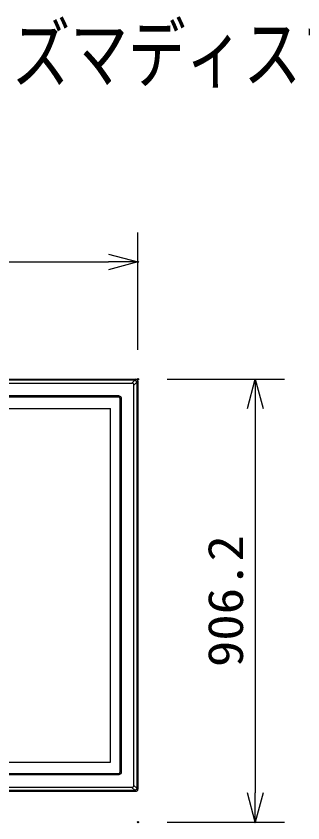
# Model space of a CAD drawing. Units: millimetres, scale not verified. Extents: x -63 to 63, y -57 to 57.
# Drawn here: x -3.8 to 15.8, y 2.4 to 57.4 of the extents above; entities that cross this region are included whole.
import ezdxf
from ezdxf.enums import TextEntityAlignment as Align

# ---------------------------------------------------------------- set-up
doc = ezdxf.new("R2010")
doc.units = ezdxf.units.MM
doc.header["$LTSCALE"] = 0.190236
doc.header["$PDMODE"] = 32
doc.header["$PDSIZE"] = 0.0951
for name, color, linetype in [('0-1_MOJI1', 2, 'Continuous'), ('0-3_GAIKEI', 7, 'Continuous'), ('0-4_SUNPO', 3, 'Continuous'), ('0-5_DEFPOINTS', 7, 'Continuous')]:
    doc.layers.add(name, color=color, linetype=linetype)
doc.styles.add('ＭＳ ゴシック', font='')
doc.styles.get('ＭＳ ゴシック').set_extended_font_data('MS Gothic')

# ---------------------------------------------------------------- blocks, each defined once
blk = doc.blocks.new('_OPEN30')
at = {"layer": '0-4_SUNPO', "color": 7}
blk.add_line((0, 0), (-1, 0), dxfattribs=at)
blk.add_lwpolyline([(-1, 0.26795), (0, 0), (-1, -0.26795)], dxfattribs=at)

msp = doc.modelspace()

# ---------------------------------------------------------------- linework, layer by layer
at = {"layer": '0-3_GAIKEI'}
for p, q in [((-41.9623, 32.6238), (4.4044, 32.6238)), ((4.5378, 32.4904), (4.5378, 4.6571)), ((-41.9623, 4.5237), (4.4044, 4.5237))]:
    msp.add_line(p, q, dxfattribs=at)
at = {"layer": '0-3_GAIKEI', "color": 1}
for p, q in [((4.3321, 32.5512), (-41.8939, 32.5512)), ((4.1368, 32.3574), (4.3307, 32.5512)), ((-41.7127, 32.3574), (4.1548, 32.3574)), ((4.4652, 32.4167), (4.2714, 32.2229)), ((4.2714, 4.9067), (4.2714, 32.2408)), ((4.4652, 32.4181), (4.4652, 4.7294)), ((3.2585, 31.4812), (-40.8164, 31.4812)), ((3.2545, 31.4071), (-40.8124, 31.4071)), ((3.3211, 31.3405), (3.3211, 5.807)), ((3.3952, 31.3446), (3.3952, 5.8029)), ((-40.2257, 30.6321), (2.6678, 30.6321)), ((2.6678, 6.5154), (2.6678, 30.6321)), ((-40.2257, 6.5154), (2.6678, 6.5154)), ((-40.8165, 5.6663), (3.2586, 5.6663)), ((-40.8124, 5.7404), (3.2545, 5.7404)), ((-41.89, 4.5963), (4.3321, 4.5963)), ((4.1548, 4.7901), (-41.7127, 4.7901)), ((4.3307, 4.5963), (4.1368, 4.7901)), ((4.2714, 4.9246), (4.4652, 4.7308))]:
    msp.add_line(p, q, dxfattribs=at)
for points in [[(4.3321, 32.5513), (4.3333, 32.5513), (4.3346, 32.5513), (4.3358, 32.5512), (4.337, 32.5512), (4.3383, 32.5511), (4.3395, 32.5511), (4.3407, 32.551), (4.3419, 32.5509), (4.3432, 32.5508), (4.3444, 32.5507), (4.3456, 32.5506), (4.3468, 32.5505), (4.3481, 32.5503), (4.3493, 32.5502), (4.3505, 32.55), (4.3517, 32.5498), (4.3529, 32.5497), (4.3542, 32.5495), (4.3554, 32.5493), (4.3566, 32.549), (4.3578, 32.5488), (4.359, 32.5486), (4.3602, 32.5483), (4.3614, 32.5481), (4.3626, 32.5478), (4.3638, 32.5475), (4.365, 32.5472), (4.3662, 32.5469), (4.3674, 32.5466), (4.3686, 32.5462), (4.3697, 32.5459), (4.3709, 32.5455), (4.3721, 32.5452), (4.3733, 32.5448), (4.3744, 32.5444), (4.3756, 32.544), (4.3768, 32.5436), (4.3779, 32.5432), (4.3791, 32.5428)], [(4.3791, 32.5428), (4.3802, 32.5423), (4.3814, 32.5419), (4.3825, 32.5414), (4.3836, 32.5409), (4.3848, 32.5405), (4.3859, 32.54), (4.387, 32.5395), (4.3882, 32.5389), (4.3893, 32.5384), (4.3904, 32.5379), (4.3915, 32.5374), (4.3926, 32.5368), (4.3937, 32.5362), (4.3948, 32.5357), (4.3958, 32.5351), (4.3969, 32.5345), (4.398, 32.5339), (4.3991, 32.5333), (4.4001, 32.5326), (4.4012, 32.532), (4.4022, 32.5314), (4.4033, 32.5307), (4.4043, 32.5301), (4.4053, 32.5294), (4.4064, 32.5287), (4.4074, 32.528), (4.4084, 32.5273), (4.4094, 32.5266), (4.4104, 32.5259), (4.4114, 32.5252), (4.4124, 32.5244), (4.4134, 32.5237), (4.4143, 32.5229), (4.4153, 32.5221), (4.4162, 32.5214), (4.4172, 32.5206), (4.4181, 32.5198), (4.4191, 32.519), (4.42, 32.5182)], [(4.42, 32.5182), (4.4209, 32.5174), (4.4218, 32.5166), (4.4227, 32.5157), (4.4236, 32.5149), (4.4245, 32.514), (4.4254, 32.5132), (4.4263, 32.5123), (4.4272, 32.5114), (4.428, 32.5105), (4.4289, 32.5097), (4.4297, 32.5088), (4.4305, 32.5079), (4.4314, 32.5069), (4.4322, 32.506), (4.433, 32.5051), (4.4338, 32.5042), (4.4346, 32.5032), (4.4354, 32.5023), (4.4361, 32.5013), (4.4369, 32.5003), (4.4377, 32.4994), (4.4384, 32.4984), (4.4391, 32.4974), (4.4399, 32.4964), (4.4406, 32.4954), (4.4413, 32.4944), (4.442, 32.4934), (4.4427, 32.4924), (4.4434, 32.4914), (4.444, 32.4903), (4.4447, 32.4893), (4.4454, 32.4882), (4.446, 32.4872), (4.4466, 32.4861), (4.4472, 32.4851), (4.4479, 32.484), (4.4485, 32.4829), (4.4491, 32.4819), (4.4496, 32.4808)], [(4.4496, 32.4808), (4.4502, 32.4797), (4.4508, 32.4786), (4.4513, 32.4775), (4.4519, 32.4764), (4.4524, 32.4753), (4.4529, 32.4742), (4.4534, 32.4731), (4.454, 32.4719), (4.4544, 32.4708), (4.4549, 32.4697), (4.4554, 32.4685), (4.4559, 32.4674), (4.4563, 32.4662), (4.4568, 32.4651), (4.4572, 32.4639), (4.4576, 32.4628), (4.458, 32.4616), (4.4584, 32.4605), (4.4588, 32.4593), (4.4592, 32.4581), (4.4595, 32.4569), (4.4599, 32.4558), (4.4602, 32.4546), (4.4605, 32.4534), (4.4609, 32.4522), (4.4612, 32.451), (4.4615, 32.4498), (4.4618, 32.4486), (4.462, 32.4474), (4.4623, 32.4462), (4.4625, 32.445), (4.4628, 32.4438), (4.463, 32.4426), (4.4632, 32.4414), (4.4634, 32.4402), (4.4636, 32.439), (4.4638, 32.4377), (4.464, 32.4365), (4.4642, 32.4353)], [(4.4642, 32.4353), (4.4643, 32.4341), (4.4645, 32.4329), (4.4646, 32.4316), (4.4647, 32.4304), (4.4648, 32.4292), (4.4649, 32.428), (4.465, 32.4267), (4.4651, 32.4255), (4.4651, 32.4243), (4.4652, 32.423), (4.4652, 32.4218), (4.4652, 32.4206), (4.4653, 32.4194), (4.4653, 32.4181)], [(3.2585, 31.4812), (3.2598, 31.4812), (3.2611, 31.4812), (3.2623, 31.4812), (3.2636, 31.4811), (3.2649, 31.4811), (3.2661, 31.481), (3.2674, 31.4809), (3.2686, 31.4808), (3.2699, 31.4807), (3.2711, 31.4806), (3.2724, 31.4805), (3.2737, 31.4803), (3.2749, 31.4802), (3.2762, 31.48), (3.2774, 31.4799), (3.2787, 31.4797), (3.2799, 31.4795), (3.2811, 31.4793), (3.2824, 31.4791), (3.2836, 31.4788), (3.2849, 31.4786), (3.2861, 31.4783), (3.2873, 31.4781), (3.2886, 31.4778), (3.2898, 31.4775), (3.291, 31.4772), (3.2922, 31.4769), (3.2935, 31.4766), (3.2947, 31.4762), (3.2959, 31.4759), (3.2971, 31.4755), (3.2983, 31.4752), (3.2995, 31.4748), (3.3007, 31.4744), (3.3019, 31.474), (3.3031, 31.4736), (3.3043, 31.4732), (3.3055, 31.4727), (3.3067, 31.4723)], [(3.3067, 31.4723), (3.3078, 31.4718), (3.309, 31.4714), (3.3102, 31.4709), (3.3113, 31.4704), (3.3125, 31.4699), (3.3136, 31.4694), (3.3148, 31.4689), (3.3159, 31.4684), (3.3171, 31.4678), (3.3182, 31.4673), (3.3194, 31.4667), (3.3205, 31.4662), (3.3216, 31.4656), (3.3227, 31.465), (3.3238, 31.4644), (3.3249, 31.4638), (3.326, 31.4632), (3.3271, 31.4625), (3.3282, 31.4619), (3.3293, 31.4612), (3.3304, 31.4606), (3.3314, 31.4599), (3.3325, 31.4592), (3.3336, 31.4586), (3.3346, 31.4579), (3.3357, 31.4572), (3.3367, 31.4564), (3.3377, 31.4557), (3.3388, 31.455), (3.3398, 31.4542), (3.3408, 31.4535), (3.3418, 31.4527), (3.3428, 31.4519), (3.3438, 31.4512), (3.3448, 31.4504), (3.3457, 31.4496), (3.3467, 31.4488), (3.3477, 31.4479), (3.3486, 31.4471)], [(3.3486, 31.4471), (3.3496, 31.4463), (3.3505, 31.4454), (3.3514, 31.4446), (3.3523, 31.4437), (3.3533, 31.4428), (3.3542, 31.442), (3.355, 31.4411), (3.3559, 31.4402), (3.3568, 31.4393), (3.3577, 31.4384), (3.3585, 31.4374), (3.3594, 31.4365), (3.3602, 31.4356), (3.3611, 31.4346), (3.3619, 31.4337), (3.3627, 31.4327), (3.3635, 31.4317), (3.3643, 31.4308), (3.3651, 31.4298), (3.3659, 31.4288), (3.3667, 31.4278), (3.3674, 31.4268), (3.3682, 31.4258), (3.369, 31.4248), (3.3697, 31.4237), (3.3704, 31.4227), (3.3711, 31.4217), (3.3718, 31.4206), (3.3725, 31.4196), (3.3732, 31.4185), (3.3739, 31.4175), (3.3746, 31.4164), (3.3752, 31.4153), (3.3759, 31.4142), (3.3765, 31.4131), (3.3771, 31.4121), (3.3778, 31.411), (3.3784, 31.4098), (3.379, 31.4087)], [(3.379, 31.4087), (3.3796, 31.4076), (3.3801, 31.4065), (3.3807, 31.4054), (3.3813, 31.4042), (3.3818, 31.4031), (3.3823, 31.402), (3.3829, 31.4008), (3.3834, 31.3997), (3.3839, 31.3985), (3.3844, 31.3974), (3.3849, 31.3962), (3.3854, 31.395), (3.3858, 31.3938), (3.3863, 31.3927), (3.3867, 31.3915), (3.3871, 31.3903), (3.3876, 31.3891), (3.388, 31.3879), (3.3884, 31.3867), (3.3888, 31.3855), (3.3891, 31.3843), (3.3895, 31.3831), (3.3899, 31.3819), (3.3902, 31.3807), (3.3905, 31.3795), (3.3909, 31.3783), (3.3912, 31.377), (3.3915, 31.3758), (3.3918, 31.3746), (3.3921, 31.3734), (3.3923, 31.3721), (3.3926, 31.3709), (3.3928, 31.3696), (3.393, 31.3684), (3.3933, 31.3672), (3.3935, 31.3659), (3.3937, 31.3647), (3.3939, 31.3634), (3.394, 31.3622)], [(3.394, 31.3622), (3.3942, 31.3609), (3.3943, 31.3597), (3.3945, 31.3584), (3.3946, 31.3572), (3.3947, 31.3559), (3.3948, 31.3547), (3.3949, 31.3534), (3.395, 31.3521), (3.3951, 31.3509), (3.3951, 31.3496), (3.3952, 31.3484), (3.3952, 31.3471), (3.3952, 31.3458), (3.3952, 31.3446), (3.3952, 31.3446)], [(3.2762, 5.6675), (3.2749, 5.6673), (3.2737, 5.6671), (3.2724, 5.667), (3.2711, 5.6669), (3.2699, 5.6668), (3.2686, 5.6667), (3.2674, 5.6666), (3.2661, 5.6665), (3.2649, 5.6664), (3.2636, 5.6664), (3.2623, 5.6663), (3.2611, 5.6663), (3.2598, 5.6663), (3.2586, 5.6663)], [(3.3227, 5.6825), (3.3216, 5.6819), (3.3205, 5.6813), (3.3194, 5.6808), (3.3182, 5.6802), (3.3171, 5.6797), (3.3159, 5.6791), (3.3148, 5.6786), (3.3137, 5.6781), (3.3125, 5.6776), (3.3113, 5.6771), (3.3102, 5.6766), (3.309, 5.6761), (3.3078, 5.6757), (3.3067, 5.6752), (3.3055, 5.6748), (3.3043, 5.6743), (3.3031, 5.6739), (3.3019, 5.6735), (3.3007, 5.6731), (3.2995, 5.6727), (3.2983, 5.6723), (3.2971, 5.672), (3.2959, 5.6716), (3.2947, 5.6713), (3.2935, 5.6709), (3.2922, 5.6706), (3.291, 5.6703), (3.2898, 5.67), (3.2886, 5.6697), (3.2873, 5.6694), (3.2861, 5.6692), (3.2849, 5.6689), (3.2836, 5.6687), (3.2824, 5.6684), (3.2811, 5.6682), (3.2799, 5.668), (3.2787, 5.6678), (3.2774, 5.6676), (3.2762, 5.6675)], [(3.3611, 5.7129), (3.3603, 5.7119), (3.3594, 5.711), (3.3586, 5.7101), (3.3577, 5.7091), (3.3568, 5.7082), (3.3559, 5.7073), (3.3551, 5.7064), (3.3542, 5.7055), (3.3533, 5.7047), (3.3523, 5.7038), (3.3514, 5.7029), (3.3505, 5.7021), (3.3496, 5.7012), (3.3486, 5.7004), (3.3477, 5.6996), (3.3467, 5.6988), (3.3457, 5.6979), (3.3448, 5.6971), (3.3438, 5.6964), (3.3428, 5.6956), (3.3418, 5.6948), (3.3408, 5.694), (3.3398, 5.6933), (3.3388, 5.6925), (3.3377, 5.6918), (3.3367, 5.6911), (3.3357, 5.6903), (3.3346, 5.6896), (3.3336, 5.6889), (3.3325, 5.6883), (3.3314, 5.6876), (3.3304, 5.6869), (3.3293, 5.6862), (3.3282, 5.6856), (3.3271, 5.685), (3.326, 5.6843), (3.3249, 5.6837), (3.3238, 5.6831), (3.3227, 5.6825)], [(3.3863, 5.7548), (3.3858, 5.7536), (3.3854, 5.7525), (3.3849, 5.7513), (3.3844, 5.7501), (3.3839, 5.749), (3.3834, 5.7478), (3.3829, 5.7467), (3.3823, 5.7455), (3.3818, 5.7444), (3.3813, 5.7433), (3.3807, 5.7421), (3.3801, 5.741), (3.3796, 5.7399), (3.379, 5.7388), (3.3784, 5.7377), (3.3778, 5.7365), (3.3771, 5.7354), (3.3765, 5.7344), (3.3759, 5.7333), (3.3752, 5.7322), (3.3746, 5.7311), (3.3739, 5.73), (3.3732, 5.729), (3.3725, 5.7279), (3.3718, 5.7269), (3.3711, 5.7258), (3.3704, 5.7248), (3.3697, 5.7237), (3.369, 5.7227), (3.3682, 5.7217), (3.3675, 5.7207), (3.3667, 5.7197), (3.3659, 5.7187), (3.3651, 5.7177), (3.3644, 5.7167), (3.3636, 5.7157), (3.3627, 5.7148), (3.3619, 5.7138), (3.3611, 5.7129)], [(3.3952, 5.8029), (3.3952, 5.8017), (3.3952, 5.8004), (3.3952, 5.7991), (3.3951, 5.7979), (3.3951, 5.7966), (3.395, 5.7954), (3.3949, 5.7941), (3.3948, 5.7929), (3.3947, 5.7916), (3.3946, 5.7903), (3.3945, 5.7891), (3.3943, 5.7878), (3.3942, 5.7866), (3.394, 5.7853), (3.3938, 5.7841), (3.3937, 5.7828), (3.3935, 5.7816), (3.3933, 5.7803), (3.393, 5.7791), (3.3928, 5.7779), (3.3926, 5.7766), (3.3923, 5.7754), (3.392, 5.7741), (3.3918, 5.7729), (3.3915, 5.7717), (3.3912, 5.7705), (3.3909, 5.7692), (3.3905, 5.768), (3.3902, 5.7668), (3.3899, 5.7656), (3.3895, 5.7644), (3.3891, 5.7632), (3.3888, 5.762), (3.3884, 5.7608), (3.388, 5.7596), (3.3876, 5.7584), (3.3872, 5.7572), (3.3867, 5.756), (3.3863, 5.7548)], [(4.3493, 4.5973), (4.3481, 4.5972), (4.3468, 4.597), (4.3456, 4.5969), (4.3444, 4.5968), (4.3432, 4.5967), (4.3419, 4.5966), (4.3407, 4.5965), (4.3395, 4.5964), (4.3383, 4.5964), (4.337, 4.5963), (4.3358, 4.5963), (4.3346, 4.5962), (4.3333, 4.5962), (4.3321, 4.5962)], [(4.3948, 4.6118), (4.3937, 4.6113), (4.3926, 4.6107), (4.3915, 4.6101), (4.3904, 4.6096), (4.3893, 4.6091), (4.3882, 4.6085), (4.387, 4.608), (4.3859, 4.6075), (4.3848, 4.607), (4.3836, 4.6066), (4.3825, 4.6061), (4.3814, 4.6056), (4.3802, 4.6052), (4.3791, 4.6047), (4.3779, 4.6043), (4.3768, 4.6039), (4.3756, 4.6035), (4.3744, 4.6031), (4.3733, 4.6027), (4.3721, 4.6023), (4.3709, 4.602), (4.3697, 4.6016), (4.3686, 4.6013), (4.3674, 4.6009), (4.3662, 4.6006), (4.365, 4.6003), (4.3638, 4.6), (4.3626, 4.5997), (4.3614, 4.5994), (4.3602, 4.5992), (4.359, 4.5989), (4.3578, 4.5987), (4.3566, 4.5985), (4.3554, 4.5982), (4.3542, 4.598), (4.3529, 4.5978), (4.3517, 4.5976), (4.3505, 4.5975), (4.3493, 4.5973)], [(4.4322, 4.6415), (4.4314, 4.6406), (4.4305, 4.6396), (4.4297, 4.6387), (4.4289, 4.6378), (4.428, 4.6369), (4.4272, 4.6361), (4.4263, 4.6352), (4.4254, 4.6343), (4.4245, 4.6335), (4.4236, 4.6326), (4.4227, 4.6318), (4.4218, 4.6309), (4.4209, 4.6301), (4.42, 4.6293), (4.4191, 4.6285), (4.4181, 4.6277), (4.4172, 4.6269), (4.4162, 4.6261), (4.4153, 4.6253), (4.4143, 4.6246), (4.4134, 4.6238), (4.4124, 4.6231), (4.4114, 4.6223), (4.4104, 4.6216), (4.4094, 4.6209), (4.4084, 4.6202), (4.4074, 4.6195), (4.4064, 4.6188), (4.4053, 4.6181), (4.4043, 4.6174), (4.4033, 4.6168), (4.4022, 4.6161), (4.4012, 4.6155), (4.4001, 4.6148), (4.3991, 4.6142), (4.398, 4.6136), (4.3969, 4.613), (4.3958, 4.6124), (4.3948, 4.6118)], [(4.4568, 4.6824), (4.4563, 4.6813), (4.4559, 4.6801), (4.4554, 4.679), (4.4549, 4.6778), (4.4544, 4.6767), (4.454, 4.6756), (4.4534, 4.6744), (4.4529, 4.6733), (4.4524, 4.6722), (4.4519, 4.6711), (4.4513, 4.67), (4.4508, 4.6689), (4.4502, 4.6678), (4.4496, 4.6667), (4.4491, 4.6656), (4.4485, 4.6646), (4.4479, 4.6635), (4.4472, 4.6624), (4.4466, 4.6614), (4.446, 4.6603), (4.4454, 4.6593), (4.4447, 4.6582), (4.444, 4.6572), (4.4434, 4.6561), (4.4427, 4.6551), (4.442, 4.6541), (4.4413, 4.6531), (4.4406, 4.6521), (4.4399, 4.6511), (4.4391, 4.6501), (4.4384, 4.6491), (4.4377, 4.6481), (4.4369, 4.6471), (4.4361, 4.6462), (4.4354, 4.6452), (4.4346, 4.6443), (4.4338, 4.6433), (4.433, 4.6424), (4.4322, 4.6415)], [(4.4653, 4.7294), (4.4653, 4.7281), (4.4652, 4.7269), (4.4652, 4.7257), (4.4652, 4.7245), (4.4651, 4.7232), (4.4651, 4.722), (4.465, 4.7208), (4.4649, 4.7195), (4.4648, 4.7183), (4.4647, 4.7171), (4.4646, 4.7159), (4.4645, 4.7146), (4.4643, 4.7134), (4.4642, 4.7122), (4.464, 4.711), (4.4638, 4.7098), (4.4636, 4.7085), (4.4634, 4.7073), (4.4632, 4.7061), (4.463, 4.7049), (4.4628, 4.7037), (4.4625, 4.7025), (4.4623, 4.7013), (4.462, 4.7001), (4.4618, 4.6989), (4.4615, 4.6977), (4.4612, 4.6965), (4.4609, 4.6953), (4.4605, 4.6941), (4.4602, 4.6929), (4.4599, 4.6917), (4.4595, 4.6906), (4.4592, 4.6894), (4.4588, 4.6882), (4.4584, 4.687), (4.458, 4.6859), (4.4576, 4.6847), (4.4572, 4.6836), (4.4568, 4.6824)]]:
    msp.add_lwpolyline(points, dxfattribs=at)
for centre, start, end in [((4.4044, 32.4904), 89.92153, 90), ((4.4044, 32.4904), 0, 0.07847), ((4.4044, 4.6571), 270, 270.07847), ((4.4044, 4.6571), 359.92153, 0)]:
    msp.add_arc(centre, 0.1333, start, end, dxfattribs=at)
at = {"layer": '0-3_GAIKEI'}
for centre, start, end in [((4.4044, 32.4904), 0.07847, 89.92153), ((4.4044, 4.6571), 270.07847, 359.92153)]:
    msp.add_arc(centre, 0.1333, start, end, dxfattribs=at)
at = {"layer": '0-3_GAIKEI', "color": 1}
for centre, major_axis, ratio, start_param, end_param in [((3.8687, 31.9547), (-0.3724, -0.3724), 0.411395, 2.7513017, 3.5318836), ((3.2543, 31.3403), (-0.0473, -0.0473), 0.997265, 2.357564, 3.9256213), ((3.2543, 5.8072), (-0.0473, 0.0473), 0.997265, 2.357564, 3.9256213), ((3.8687, 5.1928), (-0.3724, 0.3724), 0.411395, 2.7513017, 3.5318836)]:
    msp.add_ellipse(centre, major_axis=major_axis, ratio=ratio, start_param=start_param, end_param=end_param, dxfattribs=at)
at = {"layer": '0-4_SUNPO'}
for p, q in [((4.5378, 34.6193), (4.5378, 42.6194)), ((-40.0957, 40.6194), (2.5378, 40.6194)), ((6.5403, 32.6238), (14.5404, 32.6238)), ((12.5404, 30.6238), (12.5404, 4.4171)), ((6.5403, 2.4171), (14.5404, 2.4171))]:
    msp.add_line(p, q, dxfattribs=at)
at = {"layer": '0-5_DEFPOINTS'}
for p in [(4.5378, 40.6194), (4.5378, 32.6193), (4.5403, 32.6238), (4.5403, 2.4171), (12.5404, 2.4171)]:
    msp.add_point(p, dxfattribs=at)

# ---------------------------------------------------------------- block references
at = {"layer": '0-4_SUNPO', "xscale": 2, "yscale": 2}
msp.add_blockref('_OPEN30', (4.5378, 40.6194), dxfattribs=at)
for p, rotation in [((12.5404, 32.6238), 90), ((12.5404, 2.4171), 270)]:
    msp.add_blockref('_OPEN30', p, dxfattribs=dict(at, rotation=rotation))

# ---------------------------------------------------------------- texts
at = {"layer": '0-1_MOJI1', "style": 'ＭＳ ゴシック', "width": 0.75}
msp.add_text('ハイビジョンプラズマディスプレイ据置きスタンド付', height=3.848, dxfattribs=at).set_placement((-35.5001, 51.7599), align=Align.BOTTOM_LEFT)
at = {"layer": '0-4_SUNPO', "style": 'ＭＳ ゴシック', "width": 1.1}
msp.add_text('906.2', height=2.406, rotation=90, dxfattribs=at).set_placement((12.4308, 12.9928), align=Align.BOTTOM_LEFT)

doc.saveas('drawing.dxf')
